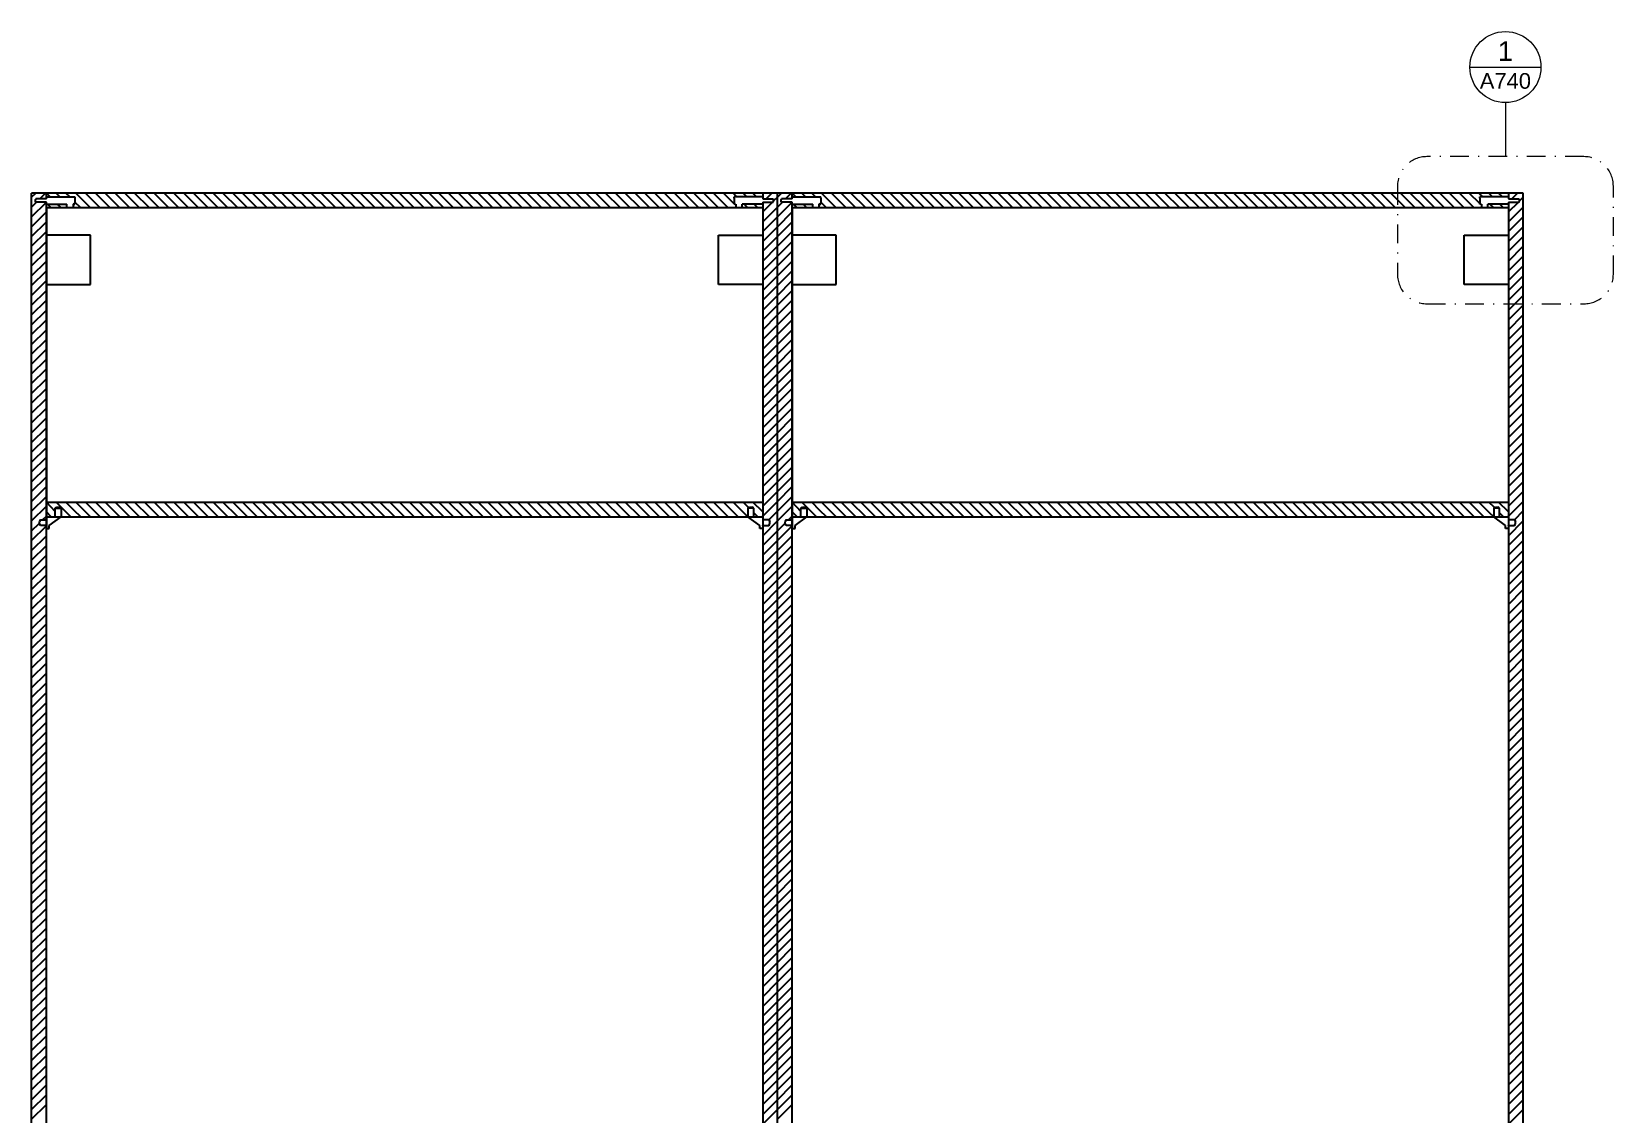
# Model space of a CAD drawing. Header units: centimetres. Extents: x -42 to 1204, y -514 to 706.
# Drawn here: x -41.6 to 119.6, y -403.5 to -293.2 of the extents above; entities that cross this region are included whole.
import ezdxf
from ezdxf.enums import TextEntityAlignment as Align

# ---------------------------------------------------------------- set-up
doc = ezdxf.new("R2010")
doc.units = ezdxf.units.CM
doc.header["$MEASUREMENT"] = 0
doc.linetypes.add('TRATTOPUNTO', pattern=[25.4, 12.7, -6.35, 0, -6.35])
doc.layers.add('A-ANNO-SYMB', color=3, linetype='Continuous', lineweight=18)
doc.layers.add('particolari', color=7, linetype='Continuous')
doc.styles.add('ARIAL', font='Arial.ttf')
doc.styles.get("Standard").update_dxf_attribs({"font": 'Arial.ttf'})

# ---------------------------------------------------------------- blocks, each defined once
blk = doc.blocks.new('DETAGLI')
at = {"layer": 'A-ANNO-SYMB', "linetype": 'Continuous'}
blk.add_line((486.66, 356.17), (504.76, 356.17), dxfattribs=at)
blk.add_circle((495.71, 356.17), 9.05, dxfattribs=at)
for tag, p in [('TAVOLA', (495.71, 362.76)), ('SEZIONE', (495.71, 354.67))]:
    blk.add_attdef(tag, text='', height=5, dxfattribs=at).set_placement(p, align=Align.TOP_CENTER)

msp = doc.modelspace()

# ---------------------------------------------------------------- linework, layer by layer
at = {"color": 175, "linetype": 'Continuous'}
for p, q in [((-41.57, -310.05), (-41.15, -309.63)), ((-41.57, -311.05), (-41.06, -310.54)), ((-41.57, -312.05), (-40.07, -310.55)), ((-40.73, -310.21), (-40.15, -309.63)), ((-39.69, -310.01), (-40.07, -309.63)), ((-39.57, -311.13), (-39.95, -310.74)), ((-38.69, -310.01), (-39.07, -309.63)), ((-38.57, -311.13), (-38.95, -310.74)), ((-37.69, -310.01), (-38.07, -309.63)), ((-37.33, -310.8), (-37.27, -310.74)), ((-36.57, -311.13), (-37.15, -310.55)), ((-35.57, -311.13), (-37.07, -309.63)), ((-34.57, -311.13), (-36.07, -309.63)), ((-33.57, -311.13), (-35.07, -309.63)), ((-32.57, -311.13), (-34.07, -309.63)), ((-31.57, -311.13), (-33.07, -309.63)), ((-30.57, -311.13), (-32.07, -309.63)), ((-29.57, -311.13), (-31.07, -309.63)), ((-28.57, -311.13), (-30.07, -309.63)), ((-27.57, -311.13), (-29.07, -309.63)), ((-26.57, -311.13), (-28.07, -309.63)), ((-25.57, -311.13), (-27.07, -309.63)), ((-24.57, -311.13), (-26.07, -309.63)), ((-23.57, -311.13), (-25.07, -309.63)), ((-22.57, -311.13), (-24.07, -309.63)), ((-21.57, -311.13), (-23.07, -309.63)), ((-20.57, -311.13), (-22.07, -309.63)), ((-19.57, -311.13), (-21.07, -309.63)), ((-18.57, -311.13), (-20.07, -309.63)), ((-17.57, -311.13), (-19.07, -309.63)), ((-16.57, -311.13), (-18.07, -309.63)), ((-15.57, -311.13), (-17.07, -309.63)), ((-14.57, -311.13), (-16.07, -309.63)), ((-13.57, -311.13), (-15.07, -309.63)), ((-12.57, -311.13), (-14.07, -309.63)), ((-11.57, -311.13), (-13.07, -309.63)), ((-10.57, -311.13), (-12.07, -309.63)), ((-9.57, -311.13), (-11.07, -309.63)), ((-8.57, -311.13), (-10.07, -309.63)), ((-7.57, -311.13), (-9.07, -309.63)), ((-6.57, -311.13), (-8.07, -309.63)), ((-5.57, -311.13), (-7.07, -309.63)), ((-4.57, -311.13), (-6.07, -309.63)), ((-3.57, -311.13), (-5.07, -309.63)), ((-2.57, -311.13), (-4.07, -309.63)), ((-1.57, -311.13), (-3.07, -309.63)), ((-0.57, -311.13), (-2.07, -309.63)), ((0.43, -311.13), (-1.07, -309.63)), ((1.43, -311.13), (-0.07, -309.63)), ((2.43, -311.13), (0.93, -309.63)), ((3.43, -311.13), (1.93, -309.63)), ((4.43, -311.13), (2.93, -309.63)), ((5.43, -311.13), (3.93, -309.63)), ((6.43, -311.13), (4.93, -309.63)), ((7.43, -311.13), (5.93, -309.63)), ((8.43, -311.13), (6.93, -309.63)), ((9.43, -311.13), (7.93, -309.63)), ((10.43, -311.13), (8.93, -309.63)), ((11.43, -311.13), (9.93, -309.63)), ((12.43, -311.13), (10.93, -309.63)), ((13.43, -311.13), (11.93, -309.63)), ((14.43, -311.13), (12.93, -309.63)), ((15.43, -311.13), (13.93, -309.63)), ((16.43, -311.13), (14.93, -309.63)), ((17.43, -311.13), (15.93, -309.63)), ((18.43, -311.13), (16.93, -309.63)), ((19.43, -311.13), (17.93, -309.63)), ((20.43, -311.13), (18.93, -309.63)), ((21.43, -311.13), (19.93, -309.63)), ((22.43, -311.13), (20.93, -309.63)), ((23.43, -311.13), (21.93, -309.63)), ((24.43, -311.13), (22.93, -309.63)), ((25.43, -311.13), (23.93, -309.63)), ((26.43, -311.13), (24.93, -309.63)), ((27.43, -311.13), (25.93, -309.63)), ((28.43, -311.13), (26.93, -309.63)), ((29.43, -311.13), (27.93, -309.63)), ((30.01, -310.71), (28.93, -309.63)), ((30.31, -310.01), (29.93, -309.63)), ((31.31, -310.01), (30.93, -309.63)), ((31.43, -311.13), (31.05, -310.74)), ((32.31, -310.01), (31.93, -309.63)), ((32.43, -311.13), (32.05, -310.74)), ((32.93, -310.55), (32.94, -310.54)), ((32.93, -311.55), (33.94, -310.54)), ((32.93, -312.55), (34.43, -311.05)), ((33.27, -310.21), (33.85, -309.63)), ((34.05, -310.43), (34.43, -310.05)), ((34.43, -310.05), (34.85, -309.63)), ((34.43, -311.05), (34.94, -310.54)), ((34.43, -312.05), (35.93, -310.55)), ((35.27, -310.21), (35.85, -309.63)), ((36.31, -310.01), (35.93, -309.63)), ((36.43, -311.13), (36.05, -310.74)), ((37.31, -310.01), (36.93, -309.63)), ((37.43, -311.13), (37.05, -310.74)), ((38.31, -310.01), (37.93, -309.63)), ((39.43, -311.13), (38.85, -310.55)), ((40.43, -311.13), (38.93, -309.63)), ((41.43, -311.13), (39.93, -309.63)), ((42.43, -311.13), (40.93, -309.63)), ((43.43, -311.13), (41.93, -309.63)), ((44.43, -311.13), (42.93, -309.63)), ((45.43, -311.13), (43.93, -309.63)), ((46.43, -311.13), (44.93, -309.63)), ((47.43, -311.13), (45.93, -309.63)), ((48.43, -311.13), (46.93, -309.63)), ((49.43, -311.13), (47.93, -309.63)), ((50.43, -311.13), (48.93, -309.63)), ((51.43, -311.13), (49.93, -309.63)), ((52.43, -311.13), (50.93, -309.63)), ((53.43, -311.13), (51.93, -309.63)), ((54.43, -311.13), (52.93, -309.63)), ((55.43, -311.13), (53.93, -309.63)), ((56.43, -311.13), (54.93, -309.63)), ((57.43, -311.13), (55.93, -309.63)), ((58.43, -311.13), (56.93, -309.63)), ((59.43, -311.13), (57.93, -309.63)), ((60.43, -311.13), (58.93, -309.63)), ((61.43, -311.13), (59.93, -309.63)), ((62.43, -311.13), (60.93, -309.63)), ((63.43, -311.13), (61.93, -309.63)), ((64.43, -311.13), (62.93, -309.63)), ((65.43, -311.13), (63.93, -309.63)), ((66.43, -311.13), (64.93, -309.63)), ((67.43, -311.13), (65.93, -309.63)), ((68.43, -311.13), (66.93, -309.63)), ((69.43, -311.13), (67.93, -309.63)), ((70.43, -311.13), (68.93, -309.63)), ((71.43, -311.13), (69.93, -309.63)), ((72.43, -311.13), (70.93, -309.63)), ((73.43, -311.13), (71.93, -309.63)), ((74.43, -311.13), (72.93, -309.63)), ((75.43, -311.13), (73.93, -309.63)), ((76.43, -311.13), (74.93, -309.63)), ((77.43, -311.13), (75.93, -309.63)), ((78.43, -311.13), (76.93, -309.63)), ((79.43, -311.13), (77.93, -309.63)), ((80.43, -311.13), (78.93, -309.63)), ((81.43, -311.13), (79.93, -309.63)), ((82.43, -311.13), (80.93, -309.63)), ((83.43, -311.13), (81.93, -309.63)), ((84.43, -311.13), (82.93, -309.63)), ((85.43, -311.13), (83.93, -309.63)), ((86.43, -311.13), (84.93, -309.63)), ((87.43, -311.13), (85.93, -309.63)), ((88.43, -311.13), (86.93, -309.63)), ((89.43, -311.13), (87.93, -309.63)), ((90.43, -311.13), (88.93, -309.63)), ((91.43, -311.13), (89.93, -309.63)), ((92.43, -311.13), (90.93, -309.63)), ((93.43, -311.13), (91.93, -309.63)), ((94.43, -311.13), (92.93, -309.63)), ((95.43, -311.13), (93.93, -309.63)), ((96.43, -311.13), (94.93, -309.63)), ((97.43, -311.13), (95.93, -309.63)), ((98.43, -311.13), (96.93, -309.63)), ((99.43, -311.13), (97.93, -309.63)), ((100.43, -311.13), (98.93, -309.63)), ((101.43, -311.13), (99.93, -309.63)), ((102.43, -311.13), (100.93, -309.63)), ((103.43, -311.13), (101.93, -309.63)), ((104.43, -311.13), (102.93, -309.63)), ((105.43, -311.13), (103.93, -309.63)), ((106.01, -310.7), (104.93, -309.63)), ((106.31, -310.01), (105.93, -309.63)), ((107.31, -310.01), (106.93, -309.63)), ((107.43, -311.13), (107.05, -310.74)), ((108.31, -310.01), (107.93, -309.63)), ((108.43, -311.13), (108.05, -310.74)), ((108.93, -310.55), (108.94, -310.54)), ((108.93, -311.55), (109.94, -310.54)), ((108.93, -312.55), (110.43, -311.05)), ((109.27, -310.21), (109.85, -309.63)), ((110.05, -310.43), (110.43, -310.05)), ((-41.57, -313.05), (-40.07, -311.55)), ((-41.57, -314.05), (-40.07, -312.55)), ((32.93, -313.55), (34.43, -312.05)), ((34.43, -313.05), (35.93, -311.55)), ((34.43, -314.05), (35.93, -312.55)), ((108.93, -313.55), (110.43, -312.05)), ((-41.57, -315.05), (-40.07, -313.55)), ((32.93, -314.55), (34.43, -313.05)), ((32.93, -315.55), (34.43, -314.05)), ((34.43, -315.05), (35.93, -313.55)), ((108.93, -314.55), (110.43, -313.05)), ((108.93, -315.55), (110.43, -314.05)), ((-41.57, -316.05), (-40.07, -314.55)), ((-41.57, -317.05), (-40.07, -315.55)), ((32.93, -316.55), (34.43, -315.05)), ((34.43, -316.05), (35.93, -314.55)), ((34.43, -317.05), (35.93, -315.55)), ((108.93, -316.55), (110.43, -315.05)), ((-41.57, -318.05), (-40.07, -316.55)), ((-41.57, -319.05), (-40.07, -317.55)), ((32.93, -317.55), (34.43, -316.05)), ((32.93, -318.55), (34.43, -317.05)), ((34.43, -318.05), (35.93, -316.55)), ((34.43, -319.05), (35.93, -317.55)), ((108.93, -317.55), (110.43, -316.05)), ((108.93, -318.55), (110.43, -317.05)), ((-41.57, -320.05), (-40.07, -318.55)), ((32.93, -319.55), (34.43, -318.05)), ((32.93, -320.55), (34.43, -319.05)), ((34.43, -320.05), (35.93, -318.55)), ((108.93, -319.55), (110.43, -318.05)), ((108.93, -320.55), (110.43, -319.05)), ((-41.57, -321.05), (-40.07, -319.55)), ((-41.57, -322.05), (-40.07, -320.55)), ((32.93, -321.55), (34.43, -320.05)), ((34.43, -321.05), (35.93, -319.55)), ((34.43, -322.05), (35.93, -320.55)), ((108.93, -321.55), (110.43, -320.05)), ((-41.57, -323.05), (-40.07, -321.55)), ((32.93, -322.55), (34.43, -321.05)), ((32.93, -323.55), (34.43, -322.05)), ((34.43, -323.05), (35.93, -321.55)), ((108.93, -322.55), (110.43, -321.05)), ((108.93, -323.55), (110.43, -322.05)), ((-41.57, -324.05), (-40.07, -322.55)), ((-41.57, -325.05), (-40.07, -323.55)), ((32.93, -324.55), (34.43, -323.05)), ((34.43, -324.05), (35.93, -322.55)), ((34.43, -325.05), (35.93, -323.55)), ((108.93, -324.55), (110.43, -323.05)), ((-41.57, -326.05), (-40.07, -324.55)), ((-41.57, -327.05), (-40.07, -325.55)), ((32.93, -325.55), (34.43, -324.05)), ((32.93, -326.55), (34.43, -325.05)), ((34.43, -326.05), (35.93, -324.55)), ((34.43, -327.05), (35.93, -325.55)), ((108.93, -325.55), (110.43, -324.05)), ((108.93, -326.55), (110.43, -325.05)), ((-41.57, -328.05), (-40.07, -326.55)), ((32.93, -327.55), (34.43, -326.05)), ((32.93, -328.55), (34.43, -327.05)), ((34.43, -328.05), (35.93, -326.55)), ((108.93, -327.55), (110.43, -326.05)), ((108.93, -328.55), (110.43, -327.05)), ((-41.57, -329.05), (-40.07, -327.55)), ((-41.57, -330.05), (-40.07, -328.55)), ((32.93, -329.55), (34.43, -328.05)), ((34.43, -329.05), (35.93, -327.55)), ((34.43, -330.05), (35.93, -328.55)), ((108.93, -329.55), (110.43, -328.05)), ((-41.57, -331.05), (-40.07, -329.55)), ((32.93, -330.55), (34.43, -329.05)), ((32.93, -331.55), (34.43, -330.05)), ((34.43, -331.05), (35.93, -329.55)), ((108.93, -330.55), (110.43, -329.05)), ((108.93, -331.55), (110.43, -330.05)), ((-41.57, -332.05), (-40.07, -330.55)), ((-41.57, -333.05), (-40.07, -331.55)), ((32.93, -332.55), (34.43, -331.05)), ((32.93, -333.55), (34.43, -332.05)), ((34.43, -332.05), (35.93, -330.55)), ((34.43, -333.05), (35.93, -331.55)), ((108.93, -332.55), (110.43, -331.05)), ((108.93, -333.55), (110.43, -332.05)), ((-41.57, -334.05), (-40.07, -332.55)), ((-41.57, -335.05), (-40.07, -333.55)), ((32.93, -334.55), (34.43, -333.05)), ((34.43, -334.05), (35.93, -332.55)), ((34.43, -335.05), (35.93, -333.55)), ((108.93, -334.55), (110.43, -333.05)), ((-41.57, -336.05), (-40.07, -334.55)), ((32.93, -335.55), (34.43, -334.05)), ((32.93, -336.55), (34.43, -335.05)), ((34.43, -336.05), (35.93, -334.55)), ((108.93, -335.55), (110.43, -334.05)), ((108.93, -336.55), (110.43, -335.05)), ((-41.57, -337.05), (-40.07, -335.55)), ((-41.57, -338.05), (-40.07, -336.55)), ((32.93, -337.55), (34.43, -336.05)), ((34.43, -337.05), (35.93, -335.55)), ((34.43, -338.05), (35.93, -336.55)), ((108.93, -337.55), (110.43, -336.05)), ((-41.57, -339.05), (-40.07, -337.55)), ((32.93, -338.55), (34.43, -337.05)), ((32.93, -339.55), (34.43, -338.05)), ((34.43, -339.05), (35.93, -337.55)), ((108.93, -338.55), (110.43, -337.05)), ((108.93, -339.55), (110.43, -338.05)), ((-41.57, -340.05), (-40.07, -338.55)), ((-41.57, -341.05), (-40.07, -339.55)), ((32.93, -340.55), (34.43, -339.05)), ((32.93, -341.55), (34.43, -340.05)), ((34.43, -340.05), (35.93, -338.55)), ((34.43, -341.05), (35.93, -339.55)), ((108.93, -340.55), (110.43, -339.05)), ((108.93, -341.55), (110.43, -340.05)), ((-41.57, -342.05), (-40.07, -340.55)), ((-41.57, -343.05), (-40.07, -341.55)), ((-39.17, -342.07), (-40.07, -341.13)), ((-37.57, -342.63), (-39.07, -341.13)), ((-37.23, -341.97), (-38.07, -341.13)), ((-35.57, -342.63), (-37.07, -341.13)), ((-34.57, -342.63), (-36.07, -341.13)), ((-33.57, -342.63), (-35.07, -341.13)), ((-32.57, -342.63), (-34.07, -341.13)), ((-31.57, -342.63), (-33.07, -341.13)), ((-30.57, -342.63), (-32.07, -341.13)), ((-29.57, -342.63), (-31.07, -341.13)), ((-28.57, -342.63), (-30.07, -341.13)), ((-27.57, -342.63), (-29.07, -341.13)), ((-26.57, -342.63), (-28.07, -341.13)), ((-25.57, -342.63), (-27.07, -341.13)), ((-24.57, -342.63), (-26.07, -341.13)), ((-23.57, -342.63), (-25.07, -341.13)), ((-22.57, -342.63), (-24.07, -341.13)), ((-21.57, -342.63), (-23.07, -341.13)), ((-20.57, -342.63), (-22.07, -341.13)), ((-19.57, -342.63), (-21.07, -341.13)), ((-18.57, -342.63), (-20.07, -341.13)), ((-17.57, -342.63), (-19.07, -341.13)), ((-16.57, -342.63), (-18.07, -341.13)), ((-15.57, -342.63), (-17.07, -341.13)), ((-14.57, -342.63), (-16.07, -341.13)), ((-13.57, -342.63), (-15.07, -341.13)), ((-12.57, -342.63), (-14.07, -341.13)), ((-11.57, -342.63), (-13.07, -341.13)), ((-10.57, -342.63), (-12.07, -341.13)), ((-9.57, -342.63), (-11.07, -341.13)), ((-8.57, -342.63), (-10.07, -341.13)), ((-7.57, -342.63), (-9.07, -341.13)), ((-6.57, -342.63), (-8.07, -341.13)), ((-5.57, -342.63), (-7.07, -341.13)), ((-4.57, -342.63), (-6.07, -341.13)), ((-3.57, -342.63), (-5.07, -341.13)), ((-2.57, -342.63), (-4.07, -341.13)), ((-1.57, -342.63), (-3.07, -341.13)), ((-0.57, -342.63), (-2.07, -341.13)), ((0.43, -342.63), (-1.07, -341.13)), ((1.43, -342.63), (-0.07, -341.13)), ((2.43, -342.63), (0.93, -341.13)), ((3.43, -342.63), (1.93, -341.13)), ((4.43, -342.63), (2.93, -341.13)), ((5.43, -342.63), (3.93, -341.13)), ((6.43, -342.63), (4.93, -341.13)), ((7.43, -342.63), (5.93, -341.13)), ((8.43, -342.63), (6.93, -341.13)), ((9.43, -342.63), (7.93, -341.13)), ((10.43, -342.63), (8.93, -341.13)), ((11.43, -342.63), (9.93, -341.13)), ((12.43, -342.63), (10.93, -341.13)), ((13.43, -342.63), (11.93, -341.13)), ((14.43, -342.63), (12.93, -341.13)), ((15.43, -342.63), (13.93, -341.13)), ((16.43, -342.63), (14.93, -341.13)), ((17.43, -342.63), (15.93, -341.13)), ((18.43, -342.63), (16.93, -341.13)), ((19.43, -342.63), (17.93, -341.13)), ((20.43, -342.63), (18.93, -341.13)), ((21.43, -342.63), (19.93, -341.13)), ((22.43, -342.63), (20.93, -341.13)), ((23.43, -342.63), (21.93, -341.13)), ((24.43, -342.63), (22.93, -341.13)), ((25.43, -342.63), (23.93, -341.13)), ((26.43, -342.63), (24.93, -341.13)), ((27.43, -342.63), (25.93, -341.13)), ((28.43, -342.63), (26.93, -341.13)), ((29.43, -342.63), (27.93, -341.13)), ((30.43, -342.63), (28.93, -341.13)), ((31.05, -342.24), (29.93, -341.13)), ((31.5, -341.69), (30.93, -341.13)), ((32.93, -342.13), (31.93, -341.13)), ((32.93, -342.55), (34.43, -341.05)), ((34.43, -342.05), (35.93, -340.55)), ((34.43, -343.05), (35.93, -341.55)), ((36.83, -342.07), (35.93, -341.13)), ((38.43, -342.63), (36.93, -341.13)), ((38.77, -341.97), (37.93, -341.13)), ((40.43, -342.63), (38.93, -341.13)), ((41.43, -342.63), (39.93, -341.13)), ((42.43, -342.63), (40.93, -341.13)), ((43.43, -342.63), (41.93, -341.13)), ((44.43, -342.63), (42.93, -341.13)), ((45.43, -342.63), (43.93, -341.13)), ((46.43, -342.63), (44.93, -341.13)), ((47.43, -342.63), (45.93, -341.13)), ((48.43, -342.63), (46.93, -341.13)), ((49.43, -342.63), (47.93, -341.13)), ((50.43, -342.63), (48.93, -341.13)), ((51.43, -342.63), (49.93, -341.13)), ((52.43, -342.63), (50.93, -341.13)), ((53.43, -342.63), (51.93, -341.13)), ((54.43, -342.63), (52.93, -341.13)), ((55.43, -342.63), (53.93, -341.13)), ((56.43, -342.63), (54.93, -341.13)), ((57.43, -342.63), (55.93, -341.13)), ((58.43, -342.63), (56.93, -341.13)), ((59.43, -342.63), (57.93, -341.13)), ((60.43, -342.63), (58.93, -341.13)), ((61.43, -342.63), (59.93, -341.13)), ((62.43, -342.63), (60.93, -341.13)), ((63.43, -342.63), (61.93, -341.13)), ((64.43, -342.63), (62.93, -341.13)), ((65.43, -342.63), (63.93, -341.13)), ((66.43, -342.63), (64.93, -341.13)), ((67.43, -342.63), (65.93, -341.13)), ((68.43, -342.63), (66.93, -341.13)), ((69.43, -342.63), (67.93, -341.13)), ((70.43, -342.63), (68.93, -341.13)), ((71.43, -342.63), (69.93, -341.13)), ((72.43, -342.63), (70.93, -341.13)), ((73.43, -342.63), (71.93, -341.13)), ((74.43, -342.63), (72.93, -341.13)), ((75.43, -342.63), (73.93, -341.13)), ((76.43, -342.63), (74.93, -341.13)), ((77.43, -342.63), (75.93, -341.13)), ((78.43, -342.63), (76.93, -341.13)), ((79.43, -342.63), (77.93, -341.13)), ((80.43, -342.63), (78.93, -341.13)), ((81.43, -342.63), (79.93, -341.13)), ((82.43, -342.63), (80.93, -341.13)), ((83.43, -342.63), (81.93, -341.13)), ((84.43, -342.63), (82.93, -341.13)), ((85.43, -342.63), (83.93, -341.13)), ((86.43, -342.63), (84.93, -341.13)), ((87.43, -342.63), (85.93, -341.13)), ((88.43, -342.63), (86.93, -341.13)), ((89.43, -342.63), (87.93, -341.13)), ((90.43, -342.63), (88.93, -341.13)), ((91.43, -342.63), (89.93, -341.13)), ((92.43, -342.63), (90.93, -341.13)), ((93.43, -342.63), (91.93, -341.13)), ((94.43, -342.63), (92.93, -341.13)), ((95.43, -342.63), (93.93, -341.13)), ((96.43, -342.63), (94.93, -341.13)), ((97.43, -342.63), (95.93, -341.13)), ((98.43, -342.63), (96.93, -341.13)), ((99.43, -342.63), (97.93, -341.13)), ((100.43, -342.63), (98.93, -341.13)), ((101.43, -342.63), (99.93, -341.13)), ((102.43, -342.63), (100.93, -341.13)), ((103.43, -342.63), (101.93, -341.13)), ((104.43, -342.63), (102.93, -341.13)), ((105.43, -342.63), (103.93, -341.13)), ((106.43, -342.63), (104.93, -341.13)), ((107.05, -342.24), (105.93, -341.13)), ((107.5, -341.69), (106.93, -341.13)), ((108.93, -342.13), (107.93, -341.13)), ((108.93, -342.55), (110.43, -341.05)), ((-41.57, -344.05), (-40.78, -343.26)), ((-40.45, -342.93), (-40.07, -342.55)), ((-39.57, -342.63), (-40.07, -342.13)), ((-36.57, -342.63), (-37.23, -341.97)), ((31.43, -342.63), (31.05, -342.24)), ((32.43, -342.63), (32.03, -342.23)), ((32.85, -342.63), (32.93, -342.55)), ((32.93, -344.55), (34.43, -343.05)), ((33.55, -342.93), (34.43, -342.05)), ((34.43, -344.05), (35.22, -343.26)), ((35.55, -342.93), (35.93, -342.55)), ((36.43, -342.63), (35.93, -342.13)), ((39.43, -342.63), (38.77, -341.97)), ((107.43, -342.63), (107.05, -342.24)), ((108.43, -342.63), (108.03, -342.23)), ((108.85, -342.63), (108.93, -342.55)), ((108.93, -344.55), (110.43, -343.05)), ((109.54, -342.92), (110.45, -341.99)), ((-41.57, -345.05), (-40.07, -343.55)), ((-41.57, -346.05), (-40.07, -344.55)), ((32.93, -343.55), (32.95, -343.53)), ((32.93, -345.55), (34.43, -344.05)), ((34.43, -345.05), (35.93, -343.55)), ((34.43, -346.05), (35.93, -344.55)), ((108.93, -343.55), (108.95, -343.53)), ((108.93, -345.55), (110.43, -344.05)), ((-41.57, -347.05), (-40.07, -345.55)), ((-41.57, -348.05), (-40.07, -346.55)), ((32.93, -346.55), (34.43, -345.05)), ((32.93, -347.55), (34.43, -346.05)), ((34.43, -347.05), (35.93, -345.55)), ((34.43, -348.05), (35.93, -346.55)), ((108.93, -346.55), (110.43, -345.05)), ((108.93, -347.55), (110.43, -346.05)), ((-41.57, -349.05), (-40.07, -347.55)), ((32.93, -348.55), (34.43, -347.05)), ((32.93, -349.55), (34.43, -348.05)), ((34.43, -349.05), (35.93, -347.55)), ((108.93, -348.55), (110.43, -347.05)), ((108.93, -349.55), (110.43, -348.05)), ((-41.57, -350.05), (-40.07, -348.55)), ((-41.57, -351.05), (-40.07, -349.55)), ((32.93, -350.55), (34.43, -349.05)), ((34.43, -350.05), (35.93, -348.55)), ((34.43, -351.05), (35.93, -349.55)), ((108.93, -350.55), (110.43, -349.05)), ((-41.57, -352.05), (-40.07, -350.55)), ((32.93, -351.55), (34.43, -350.05)), ((32.93, -352.55), (34.43, -351.05)), ((34.43, -352.05), (35.93, -350.55)), ((108.93, -351.55), (110.43, -350.05)), ((108.93, -352.55), (110.43, -351.05)), ((-41.57, -353.05), (-40.07, -351.55)), ((-41.57, -354.05), (-40.07, -352.55)), ((32.93, -353.55), (34.43, -352.05)), ((34.43, -353.05), (35.93, -351.55)), ((34.43, -354.05), (35.93, -352.55)), ((108.93, -353.55), (110.43, -352.05)), ((-41.57, -355.05), (-40.07, -353.55)), ((-41.57, -356.05), (-40.07, -354.55)), ((32.93, -354.55), (34.43, -353.05)), ((32.93, -355.55), (34.43, -354.05)), ((34.43, -355.05), (35.93, -353.55)), ((34.43, -356.05), (35.93, -354.55)), ((108.93, -354.55), (110.43, -353.05)), ((108.93, -355.55), (110.43, -354.05)), ((-41.57, -357.05), (-40.07, -355.55)), ((32.93, -356.55), (34.43, -355.05)), ((32.93, -357.55), (34.43, -356.05)), ((34.43, -357.05), (35.93, -355.55)), ((108.93, -356.55), (110.43, -355.05)), ((108.93, -357.55), (110.43, -356.05)), ((-41.57, -358.05), (-40.07, -356.55)), ((-41.57, -359.05), (-40.07, -357.55)), ((32.93, -358.55), (34.43, -357.05)), ((34.43, -358.05), (35.93, -356.55)), ((34.43, -359.05), (35.93, -357.55)), ((108.93, -358.55), (110.43, -357.05)), ((-41.57, -360.05), (-40.07, -358.55)), ((32.93, -359.55), (34.43, -358.05)), ((32.93, -360.55), (34.43, -359.05)), ((34.43, -360.05), (35.93, -358.55)), ((108.93, -359.55), (110.43, -358.05)), ((108.93, -360.55), (110.43, -359.05)), ((-41.57, -361.05), (-40.07, -359.55)), ((-41.57, -362.05), (-40.07, -360.55)), ((32.93, -361.55), (34.43, -360.05)), ((32.93, -362.55), (34.43, -361.05)), ((34.43, -361.05), (35.93, -359.55)), ((34.43, -362.05), (35.93, -360.55)), ((108.93, -361.55), (110.43, -360.05)), ((108.93, -362.55), (110.43, -361.05)), ((-41.57, -363.05), (-40.07, -361.55)), ((-41.57, -364.05), (-40.07, -362.55)), ((32.93, -363.55), (34.43, -362.05)), ((34.43, -363.05), (35.93, -361.55)), ((34.43, -364.05), (35.93, -362.55)), ((108.93, -363.55), (110.43, -362.05)), ((-41.57, -365.05), (-40.07, -363.55)), ((32.93, -364.55), (34.43, -363.05)), ((32.93, -365.55), (34.43, -364.05)), ((34.43, -365.05), (35.93, -363.55)), ((108.93, -364.55), (110.43, -363.05)), ((108.93, -365.55), (110.43, -364.05)), ((-41.57, -366.05), (-40.07, -364.55)), ((-41.57, -367.05), (-40.07, -365.55)), ((32.93, -366.55), (34.43, -365.05)), ((34.43, -366.05), (35.93, -364.55)), ((34.43, -367.05), (35.93, -365.55)), ((108.93, -366.55), (110.43, -365.05)), ((-41.57, -368.05), (-40.07, -366.55)), ((32.93, -367.55), (34.43, -366.05)), ((32.93, -368.55), (34.43, -367.05)), ((34.43, -368.05), (35.93, -366.55)), ((108.93, -367.55), (110.43, -366.05)), ((108.93, -368.55), (110.43, -367.05)), ((-41.57, -369.05), (-40.07, -367.55)), ((-41.57, -370.05), (-40.07, -368.55)), ((32.93, -369.55), (34.43, -368.05)), ((32.93, -370.55), (34.43, -369.05)), ((34.43, -369.05), (35.93, -367.55)), ((34.43, -370.05), (35.93, -368.55)), ((108.93, -369.55), (110.43, -368.05)), ((108.93, -370.55), (110.43, -369.05)), ((-41.57, -371.05), (-40.07, -369.55)), ((-41.57, -372.05), (-40.07, -370.55)), ((32.93, -371.55), (34.43, -370.05)), ((34.43, -371.05), (35.93, -369.55)), ((34.43, -372.05), (35.93, -370.55)), ((108.93, -371.55), (110.43, -370.05)), ((-41.57, -373.05), (-40.07, -371.55)), ((32.93, -372.55), (34.43, -371.05)), ((32.93, -373.55), (34.43, -372.05)), ((34.43, -373.05), (35.93, -371.55)), ((108.93, -372.55), (110.43, -371.05)), ((108.93, -373.55), (110.43, -372.05)), ((-41.57, -374.05), (-40.07, -372.55)), ((-41.57, -375.05), (-40.07, -373.55)), ((32.93, -374.55), (34.43, -373.05)), ((34.43, -374.05), (35.93, -372.55)), ((34.43, -375.05), (35.93, -373.55)), ((108.93, -374.55), (110.43, -373.05)), ((-41.57, -376.05), (-40.07, -374.55)), ((-41.57, -377.05), (-40.07, -375.55)), ((32.93, -375.55), (34.43, -374.05)), ((32.93, -376.55), (34.43, -375.05)), ((34.43, -376.05), (35.93, -374.55)), ((34.43, -377.05), (35.93, -375.55)), ((108.93, -375.55), (110.43, -374.05)), ((108.93, -376.55), (110.43, -375.05)), ((-41.57, -378.05), (-40.07, -376.55)), ((32.93, -377.55), (34.43, -376.05)), ((32.93, -378.55), (34.43, -377.05)), ((34.43, -378.05), (35.93, -376.55)), ((108.93, -377.55), (110.43, -376.05)), ((108.93, -378.55), (110.43, -377.05)), ((-41.57, -379.05), (-40.07, -377.55)), ((-41.57, -380.05), (-40.07, -378.55)), ((32.93, -379.55), (34.43, -378.05)), ((34.43, -379.05), (35.93, -377.55)), ((34.43, -380.05), (35.93, -378.55)), ((108.93, -379.55), (110.43, -378.05)), ((-41.57, -381.05), (-40.07, -379.55)), ((32.93, -380.55), (34.43, -379.05)), ((32.93, -381.55), (34.43, -380.05)), ((34.43, -381.05), (35.93, -379.55)), ((108.93, -380.55), (110.43, -379.05)), ((108.93, -381.55), (110.43, -380.05)), ((-41.57, -382.05), (-40.07, -380.55)), ((-41.57, -383.05), (-40.07, -381.55)), ((32.93, -382.55), (34.43, -381.05)), ((34.43, -382.05), (35.93, -380.55)), ((34.43, -383.05), (35.93, -381.55)), ((108.93, -382.55), (110.43, -381.05)), ((-41.57, -384.05), (-40.07, -382.55)), ((-41.57, -385.05), (-40.07, -383.55)), ((32.93, -383.55), (34.43, -382.05)), ((32.93, -384.55), (34.43, -383.05)), ((34.43, -384.05), (35.93, -382.55)), ((34.43, -385.05), (35.93, -383.55)), ((108.93, -383.55), (110.43, -382.05)), ((108.93, -384.55), (110.43, -383.05)), ((-41.57, -386.05), (-40.07, -384.55)), ((32.93, -385.55), (34.43, -384.05)), ((32.93, -386.55), (34.43, -385.05)), ((34.43, -386.05), (35.93, -384.55)), ((108.93, -385.55), (110.43, -384.05)), ((108.93, -386.55), (110.43, -385.05)), ((-41.57, -387.05), (-40.07, -385.55)), ((-41.57, -388.05), (-40.07, -386.55)), ((32.93, -387.55), (34.43, -386.05)), ((34.43, -387.05), (35.93, -385.55)), ((34.43, -388.05), (35.93, -386.55)), ((108.93, -387.55), (110.43, -386.05)), ((-41.57, -389.05), (-40.07, -387.55)), ((32.93, -388.55), (34.43, -387.05)), ((32.93, -389.55), (34.43, -388.05)), ((34.43, -389.05), (35.93, -387.55)), ((108.93, -388.55), (110.43, -387.05)), ((108.93, -389.55), (110.43, -388.05)), ((-41.57, -390.05), (-40.07, -388.55)), ((-41.57, -391.05), (-40.07, -389.55)), ((32.93, -390.55), (34.43, -389.05)), ((32.93, -391.55), (34.43, -390.05)), ((34.43, -390.05), (35.93, -388.55)), ((34.43, -391.05), (35.93, -389.55)), ((108.93, -390.55), (110.43, -389.05)), ((108.93, -391.55), (110.43, -390.05)), ((-41.57, -392.05), (-40.07, -390.55)), ((-41.57, -393.05), (-40.07, -391.55)), ((32.93, -392.55), (34.43, -391.05)), ((34.43, -392.05), (35.93, -390.55)), ((34.43, -393.05), (35.93, -391.55)), ((108.93, -392.55), (110.43, -391.05)), ((-41.57, -394.05), (-40.07, -392.55)), ((32.93, -393.55), (34.43, -392.05)), ((32.93, -394.55), (34.43, -393.05)), ((34.43, -394.05), (35.93, -392.55)), ((108.93, -393.55), (110.43, -392.05)), ((108.93, -394.55), (110.43, -393.05)), ((-41.57, -395.05), (-40.07, -393.55)), ((-41.57, -396.05), (-40.07, -394.55)), ((32.93, -395.55), (34.43, -394.05)), ((34.43, -395.05), (35.93, -393.55)), ((34.43, -396.05), (35.93, -394.55)), ((108.93, -395.55), (110.43, -394.05)), ((-41.57, -397.05), (-40.07, -395.55)), ((32.93, -396.55), (34.43, -395.05)), ((32.93, -397.55), (34.43, -396.05)), ((34.43, -397.05), (35.93, -395.55)), ((108.93, -396.55), (110.43, -395.05)), ((108.93, -397.55), (110.43, -396.05)), ((-41.57, -398.05), (-40.07, -396.55)), ((-41.57, -399.05), (-40.07, -397.55)), ((32.93, -398.55), (34.43, -397.05)), ((32.93, -399.55), (34.43, -398.05)), ((34.43, -398.05), (35.93, -396.55)), ((34.43, -399.05), (35.93, -397.55)), ((108.93, -398.55), (110.43, -397.05)), ((108.93, -399.55), (110.43, -398.05)), ((-41.57, -400.05), (-40.07, -398.55)), ((-41.57, -401.05), (-40.07, -399.55)), ((32.93, -400.55), (34.43, -399.05)), ((34.43, -400.05), (35.93, -398.55)), ((34.43, -401.05), (35.93, -399.55)), ((108.93, -400.55), (110.43, -399.05)), ((-41.57, -402.05), (-40.07, -400.55)), ((32.93, -401.55), (34.43, -400.05)), ((32.93, -402.55), (34.43, -401.05)), ((34.43, -402.05), (35.93, -400.55)), ((108.93, -401.55), (110.43, -400.05)), ((108.93, -402.55), (110.43, -401.05)), ((-41.57, -403.05), (-40.07, -401.55)), ((-41.57, -404.05), (-40.07, -402.55)), ((32.93, -403.55), (34.43, -402.05)), ((34.43, -403.05), (35.93, -401.55)), ((34.43, -404.05), (35.93, -402.55)), ((108.93, -403.55), (110.43, -402.05)), ((32.93, -404.55), (34.43, -403.05)), ((108.93, -404.55), (110.43, -403.05))]:
    msp.add_line(p, q, dxfattribs=at)
for p, q in [((-41.57, -510.83), (-41.57, -309.63)), ((34.43, -309.63), (-41.57, -309.63)), ((-40.07, -310.21), (-40.07, -309.63)), ((-40.07, -358.05), (-40.07, -310.54)), ((32.93, -309.63), (32.93, -310.21)), ((32.93, -309.63), (32.93, -310.01)), ((32.93, -310.54), (32.93, -480.94)), ((34.43, -504.83), (34.43, -309.63)), ((110.43, -309.63), (34.43, -309.63)), ((34.43, -504.83), (34.43, -309.63)), ((35.93, -310.21), (35.93, -309.63)), ((35.93, -358.05), (35.93, -310.54)), ((108.93, -309.63), (108.93, -310.21)), ((108.93, -309.63), (108.93, -310.01)), ((108.93, -310.54), (108.93, -480.94)), ((110.43, -504.83), (110.43, -309.63)), ((110.43, -504.83), (110.43, -309.63)), ((-40.07, -311.13), (-40.07, -341.13)), ((32.93, -311.13), (-40.07, -311.13)), ((30.83, -311.1), (30.83, -311.13)), ((32.93, -311.13), (32.93, -313.93)), ((108.93, -311.13), (35.93, -311.13)), ((35.93, -311.13), (35.93, -341.13)), ((106.83, -311.1), (106.83, -311.13)), ((108.93, -311.13), (108.93, -313.93)), ((-40.07, -341.13), (-40.07, -342.63)), ((-40.07, -341.13), (32.93, -341.13)), ((35.93, -341.13), (35.93, -342.63)), ((35.93, -341.13), (108.93, -341.13)), ((-40.07, -342.63), (-40.07, -343.83)), ((-40.07, -342.63), (32.93, -342.63)), ((32.93, -342.63), (32.93, -343.83)), ((35.93, -342.63), (35.93, -343.83)), ((35.93, -342.63), (108.93, -342.63)), ((108.93, -342.63), (108.93, -343.83)), ((-40.07, -359.55), (-40.07, -358.05)), ((35.93, -359.55), (35.93, -358.05)), ((-40.07, -406.48), (-40.07, -359.55)), ((35.93, -406.48), (35.93, -359.55))]:
    msp.add_line(p, q)
at = {"layer": 'A-ANNO-SYMB'}
msp.add_line((108.62, -300.41), (108.62, -305.91), dxfattribs=at)
at = {"layer": 'A-ANNO-SYMB', "linetype": 'TRATTOPUNTO', "ltscale": 0.15}
msp.add_lwpolyline([(119.62, -317.91), (119.62, -308.91, 0.414214), (116.62, -305.91), (100.62, -305.91, 0.414214), (97.62, -308.91), (97.62, -317.91, 0.414214), (100.62, -320.91), (116.62, -320.91, 0.414214)], format="xyb", close=True, dxfattribs=at)
at = {"layer": 'particolari'}
for p, q in [((-41.14, -310.21), (-41.18, -310.29)), ((-41.18, -310.46), (-41.18, -310.29)), ((-41.14, -310.54), (-41.18, -310.46)), ((-40.07, -310.21), (-41.14, -310.21)), ((-40.07, -310.54), (-41.14, -310.54)), ((-40.07, -310.01), (-37.15, -310.01)), ((-40.07, -310.01), (-37.15, -310.01)), ((-40.07, -310.74), (-37.97, -310.74)), ((-37.97, -311.13), (-37.97, -310.74)), ((-37.24, -310.74), (-37.33, -310.74)), ((-37.33, -310.74), (-37.33, -311.13)), ((-37.24, -310.74), (-37.15, -310.74)), ((-37.15, -310.01), (-37.15, -310.62)), ((-37.15, -310.74), (-37.15, -310.62)), ((32.93, -310.01), (30.01, -310.01)), ((30.01, -310.13), (30.01, -310.01)), ((30.01, -310.13), (30.01, -310.62)), ((30.01, -310.74), (30.01, -310.62)), ((30.11, -310.74), (30.01, -310.74)), ((30.11, -310.74), (30.19, -310.74)), ((30.19, -310.74), (30.19, -311.13)), ((32.93, -310.74), (30.83, -310.74)), ((30.83, -311.1), (30.83, -310.74)), ((32.93, -310.21), (34, -310.21)), ((32.93, -310.54), (34, -310.54)), ((34, -310.21), (34.05, -310.29)), ((34, -310.54), (34.05, -310.46)), ((34.05, -310.46), (34.05, -310.29)), ((34.86, -310.21), (34.82, -310.29)), ((34.82, -310.46), (34.82, -310.29)), ((34.86, -310.54), (34.82, -310.46)), ((35.93, -310.21), (34.86, -310.21)), ((35.93, -310.54), (34.86, -310.54)), ((35.93, -310.01), (38.85, -310.01)), ((35.93, -310.01), (38.85, -310.01)), ((35.93, -310.74), (38.03, -310.74)), ((38.03, -311.13), (38.03, -310.74)), ((38.76, -310.74), (38.67, -310.74)), ((38.67, -310.74), (38.67, -311.13)), ((38.76, -310.74), (38.85, -310.74)), ((38.85, -310.13), (38.85, -310.01)), ((38.85, -310.13), (38.85, -310.62)), ((38.85, -310.74), (38.85, -310.62)), ((108.93, -310.01), (106.01, -310.01)), ((106.01, -310.13), (106.01, -310.01)), ((106.01, -310.13), (106.01, -310.62)), ((106.01, -310.74), (106.01, -310.62)), ((106.11, -310.74), (106.01, -310.74)), ((106.11, -310.74), (106.19, -310.74)), ((106.19, -310.74), (106.19, -311.13)), ((108.93, -310.74), (106.83, -310.74)), ((106.83, -311.1), (106.83, -310.74)), ((108.93, -310.21), (110, -310.21)), ((108.93, -310.54), (110, -310.54)), ((110, -310.21), (110.05, -310.29)), ((110, -310.54), (110.05, -310.46)), ((110.05, -310.46), (110.05, -310.29)), ((-35.57, -313.93), (-40.07, -313.93)), ((-35.57, -318.93), (-35.57, -313.93)), ((28.43, -318.93), (28.43, -313.93)), ((28.43, -313.93), (32.93, -313.93)), ((40.43, -313.93), (35.93, -313.93)), ((40.43, -318.93), (40.43, -313.93)), ((104.43, -318.93), (104.43, -313.93)), ((104.43, -313.93), (108.93, -313.93)), ((-40.07, -318.93), (-35.57, -318.93)), ((32.43, -318.93), (28.43, -318.93)), ((32.73, -318.93), (32.43, -318.93)), ((32.93, -318.93), (32.73, -318.93)), ((35.93, -318.93), (36.13, -318.93)), ((36.13, -318.93), (36.43, -318.93)), ((36.43, -318.93), (40.43, -318.93)), ((108.43, -318.93), (104.43, -318.93)), ((108.73, -318.93), (108.43, -318.93)), ((108.93, -318.93), (108.73, -318.93)), ((-39.17, -341.73), (-39, -341.63)), ((-39, -341.63), (-38.74, -341.63)), ((-38.57, -341.73), (-38.74, -341.63)), ((31.43, -341.73), (31.6, -341.63)), ((31.6, -341.63), (31.86, -341.63)), ((32.03, -341.73), (31.86, -341.63)), ((36.83, -341.73), (37, -341.63)), ((37, -341.63), (37.26, -341.63)), ((37.43, -341.73), (37.26, -341.63)), ((107.43, -341.73), (107.6, -341.63)), ((107.6, -341.63), (107.86, -341.63)), ((108.03, -341.73), (107.86, -341.63)), ((-40.68, -342.93), (-40.78, -343.1)), ((-40.78, -343.35), (-40.78, -343.1)), ((-40.68, -342.93), (-40.07, -342.93)), ((-39.77, -343.53), (-38.57, -342.63)), ((-39.17, -342.63), (-39.17, -341.73)), ((-39.17, -341.73), (-38.57, -341.73)), ((-38.57, -341.73), (-38.57, -342.63)), ((32.03, -341.73), (31.43, -341.73)), ((31.43, -341.73), (31.43, -342.63)), ((32.63, -343.53), (31.43, -342.63)), ((32.03, -342.63), (32.03, -341.73)), ((33.55, -342.93), (32.93, -342.93)), ((33.55, -342.93), (33.65, -343.1)), ((33.65, -343.35), (33.65, -343.1)), ((35.32, -342.93), (35.22, -343.1)), ((35.22, -343.35), (35.22, -343.1)), ((35.22, -343.35), (35.22, -343.1)), ((35.32, -342.93), (35.93, -342.93)), ((36.23, -343.53), (37.43, -342.63)), ((36.83, -342.63), (36.83, -341.73)), ((36.83, -341.73), (37.43, -341.73)), ((37.43, -341.73), (37.43, -342.63)), ((108.03, -341.73), (107.43, -341.73)), ((107.43, -341.73), (107.43, -342.63)), ((108.63, -343.53), (107.43, -342.63)), ((108.03, -342.63), (108.03, -341.73)), ((109.55, -342.93), (108.93, -342.93)), ((109.55, -342.93), (109.65, -343.1)), ((109.65, -343.35), (109.65, -343.1)), ((-40.68, -343.53), (-40.78, -343.35)), ((-40.07, -343.53), (-40.68, -343.53)), ((-40.07, -343.83), (-39.77, -343.83)), ((-39.77, -343.83), (-39.77, -343.53)), ((32.63, -343.83), (32.63, -343.53)), ((32.93, -343.83), (32.63, -343.83)), ((32.93, -343.53), (33.55, -343.53)), ((33.55, -343.53), (33.65, -343.35)), ((35.32, -343.53), (35.22, -343.35)), ((35.93, -343.53), (35.32, -343.53)), ((35.93, -343.83), (36.23, -343.83)), ((36.23, -343.83), (36.23, -343.53)), ((108.63, -343.83), (108.63, -343.53)), ((108.93, -343.83), (108.63, -343.83)), ((108.93, -343.53), (109.55, -343.53)), ((109.55, -343.53), (109.65, -343.35))]:
    msp.add_line(p, q, dxfattribs=at)

# ---------------------------------------------------------------- block references
at = {"layer": 'A-ANNO-SYMB'}
ref = msp.add_blockref('DETAGLI', (-89.66, -439.25), dxfattribs=dict(at, xscale=0.4, yscale=0.4, zscale=0.4))
ref.add_attrib('SEZIONE', 'A740', dxfattribs={"linetype": 'Continuous', "height": 1.6, "style": 'ARIAL'}).set_placement((108.62, -297.39), align=Align.TOP_CENTER)
ref.add_attrib('TAVOLA', '1', dxfattribs={"linetype": 'Continuous', "height": 2, "style": 'ARIAL'}).set_placement((108.62, -294.15), align=Align.TOP_CENTER)

doc.saveas('drawing.dxf')
